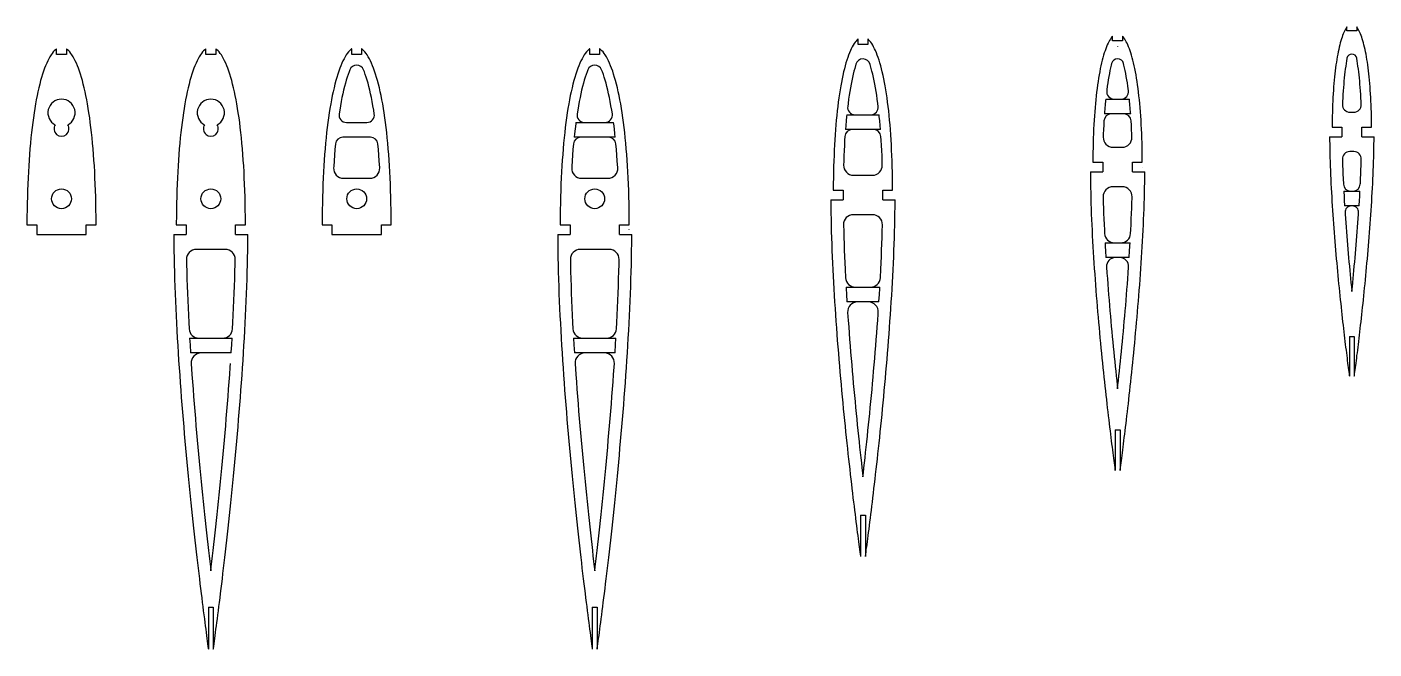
# Model space of a CAD drawing. Header units: millimetres. Extents: x 387 to 11444, y 601 to 6721.
# Drawn here: x 6892 to 7438, y 2522 to 2774 of the extents above; entities that cross this region are included whole.
import ezdxf

# ---------------------------------------------------------------- set-up
doc = ezdxf.new("R2010")
doc.units = ezdxf.units.MM
doc.layers.add('2mm轻木', color=150, linetype='Continuous')
doc.layers.add('2mm轻木层板', color=2, linetype='Continuous')

msp = doc.modelspace()

# ---------------------------------------------------------------- linework, layer by layer
at = {"layer": '2mm轻木'}
for p, q in [((7421.024, 2733.484), (7425.024, 2733.484)), ((7433.015, 2733.484), (7437.015, 2733.484)), ((7420.024, 2729.484), (7425.024, 2729.484)), ((7433.016, 2729.484), (7438.016, 2729.484)), ((7324.13, 2719.259), (7328.13, 2719.259)), ((7340.167, 2719.259), (7344.167, 2719.259)), ((7323.131, 2715.259), (7328.131, 2715.259)), ((7340.167, 2715.259), (7345.167, 2715.259)), ((7219.019, 2707.937), (7223.019, 2707.937)), ((7239.037, 2707.937), (7243.037, 2707.937)), ((7218.02, 2703.937), (7223.02, 2703.937)), ((7239.037, 2703.937), (7244.037, 2703.937)), ((6951.951, 2689.867), (6956.951, 2689.867)), ((6952.949, 2693.867), (6956.949, 2693.867)), ((6976.947, 2693.867), (6980.947, 2693.867)), ((6976.948, 2689.867), (6981.948, 2689.867)), ((7107.41, 2689.867), (7112.41, 2689.867)), ((7108.408, 2693.867), (7112.408, 2693.867)), ((7132.406, 2693.867), (7136.406, 2693.867)), ((7132.407, 2689.867), (7137.407, 2689.867)), ((7428.019, 2648.484), (7430.019, 2648.484)), ((7428.019, 2648.484), (7428.019, 2632.407)), ((7430.019, 2648.484), (7430.019, 2632.402)), ((7333.148, 2610.685), (7335.148, 2610.685)), ((7333.148, 2610.685), (7333.148, 2594.269)), ((7335.148, 2610.685), (7335.148, 2594.263)), ((7230.028, 2576.15), (7232.028, 2576.15)), ((7230.028, 2576.15), (7230.028, 2559.41)), ((7232.028, 2576.15), (7232.028, 2559.41)), ((6965.948, 2538.867), (6967.948, 2538.867)), ((6965.948, 2538.867), (6965.948, 2521.816)), ((6967.948, 2538.867), (6967.948, 2521.81)), ((7121.407, 2538.867), (7123.407, 2538.867)), ((7121.407, 2538.867), (7121.407, 2521.816)), ((7123.407, 2538.867), (7123.407, 2521.81))]:
    msp.add_line(p, q, dxfattribs=at)
at = {"layer": '2mm轻木', "linetype": 'Continuous'}
for points in [[(7427.019, 2774.064), (7426.806, 2773.756), (7426.541, 2773.328), (7426.292, 2772.883), (7426.029, 2772.362), (7425.782, 2771.829), (7425.524, 2771.219), (7425.284, 2770.599), (7425.034, 2769.9), (7424.8, 2769.197), (7424.562, 2768.416), (7424.338, 2767.63), (7424.111, 2766.768), (7423.898, 2765.901), (7423.684, 2764.963), (7423.484, 2764.02), (7423.283, 2763.004), (7423.097, 2761.987), (7422.913, 2760.9), (7422.74, 2759.81), (7422.571, 2758.652), (7422.413, 2757.494), (7422.26, 2756.27), (7422.12, 2755.045), (7421.985, 2753.758), (7421.86, 2752.469), (7421.742, 2751.122), (7421.634, 2749.772), (7421.533, 2748.367), (7421.443, 2746.961), (7421.36, 2745.503), (7421.288, 2744.043), (7421.222, 2742.534), (7421.167, 2741.024), (7421.121, 2739.469), (7421.084, 2737.912), (7421.054, 2736.312), (7421.033, 2734.714), (7421.024, 2733.484)], [(7437.015, 2733.484), (7437.006, 2734.715), (7436.986, 2736.313), (7436.956, 2737.912), (7436.919, 2739.469), (7436.871, 2741.024), (7436.816, 2742.534), (7436.752, 2744.043), (7436.679, 2745.503), (7436.597, 2746.961), (7436.506, 2748.367), (7436.406, 2749.772), (7436.298, 2751.121), (7436.179, 2752.469), (7436.055, 2753.758), (7435.92, 2755.045), (7435.778, 2756.27), (7435.625, 2757.495), (7435.469, 2758.653), (7435.3, 2759.81), (7435.127, 2760.899), (7434.942, 2761.987), (7434.755, 2763.005), (7434.555, 2764.02), (7434.356, 2764.962), (7434.141, 2765.901), (7433.929, 2766.768), (7433.701, 2767.63), (7433.478, 2768.416), (7433.238, 2769.197), (7433.006, 2769.901), (7432.756, 2770.599), (7432.516, 2771.219), (7432.258, 2771.829), (7432.012, 2772.361), (7431.747, 2772.883), (7431.499, 2773.328), (7431.233, 2773.755), (7431.019, 2774.064)], [(7229.028, 2769.138), (7228.972, 2769.094), (7228.586, 2768.728), (7228.22, 2768.324), (7227.825, 2767.822), (7227.456, 2767.29), (7227.06, 2766.652), (7226.691, 2765.992), (7226.303, 2765.223), (7225.94, 2764.439), (7225.562, 2763.545), (7225.21, 2762.636), (7224.845, 2761.616), (7224.504, 2760.589), (7224.157, 2759.452), (7223.83, 2758.306), (7223.501, 2757.053), (7223.19, 2755.792), (7222.88, 2754.429), (7222.59, 2753.059), (7222.298, 2751.585), (7222.027, 2750.109), (7221.76, 2748.532), (7221.51, 2746.952), (7221.265, 2745.273), (7221.036, 2743.594), (7220.814, 2741.82), (7220.612, 2740.045), (7220.415, 2738.18), (7220.234, 2736.313), (7220.063, 2734.362), (7219.908, 2732.407), (7219.761, 2730.372), (7219.631, 2728.337), (7219.51, 2726.226), (7219.406, 2724.112), (7219.311, 2721.928), (7219.231, 2719.743), (7219.164, 2717.492), (7219.11, 2715.238), (7219.067, 2712.923), (7219.037, 2710.611), (7219.019, 2708.24), (7219.019, 2707.937)], [(7243.037, 2707.937), (7243.036, 2708.239), (7243.018, 2710.611), (7242.99, 2712.924), (7242.947, 2715.238), (7242.893, 2717.491), (7242.824, 2719.742), (7242.744, 2721.929), (7242.651, 2724.112), (7242.545, 2726.226), (7242.426, 2728.337), (7242.294, 2730.372), (7242.15, 2732.408), (7241.994, 2734.361), (7241.821, 2736.313), (7241.642, 2738.181), (7241.446, 2740.045), (7241.241, 2741.82), (7241.019, 2743.595), (7240.793, 2745.274), (7240.547, 2746.952), (7240.297, 2748.531), (7240.028, 2750.109), (7239.757, 2751.586), (7239.467, 2753.06), (7239.178, 2754.428), (7238.865, 2755.792), (7238.556, 2757.053), (7238.225, 2758.307), (7237.901, 2759.452), (7237.551, 2760.589), (7237.212, 2761.617), (7236.847, 2762.636), (7236.495, 2763.545), (7236.117, 2764.439), (7235.755, 2765.222), (7235.364, 2765.992), (7234.997, 2766.652), (7234.6, 2767.289), (7234.23, 2767.822), (7233.834, 2768.325), (7233.471, 2768.728), (7233.083, 2769.094), (7233.028, 2769.138)], [(7332.148, 2770.295), (7331.887, 2770.007), (7331.558, 2769.59), (7331.251, 2769.145), (7330.92, 2768.611), (7330.61, 2768.058), (7330.284, 2767.412), (7329.979, 2766.753), (7329.66, 2766), (7329.364, 2765.234), (7329.056, 2764.374), (7328.768, 2763.507), (7328.475, 2762.547), (7328.199, 2761.579), (7327.921, 2760.521), (7327.658, 2759.455), (7327.396, 2758.303), (7327.151, 2757.145), (7326.904, 2755.898), (7326.675, 2754.65), (7326.449, 2753.316), (7326.238, 2751.978), (7326.03, 2750.558), (7325.837, 2749.138), (7325.649, 2747.637), (7325.477, 2746.135), (7325.311, 2744.556), (7325.157, 2742.976), (7325.013, 2741.324), (7324.881, 2739.67), (7324.757, 2737.947), (7324.647, 2736.224), (7324.545, 2734.437), (7324.457, 2732.648), (7324.377, 2730.799), (7324.309, 2728.949), (7324.252, 2727.043), (7324.206, 2725.134), (7324.17, 2723.174), (7324.144, 2721.217), (7324.129, 2719.209)], [(7334.148, 2766.19), (7334.148, 2766.19)], [(7334.148, 2766.19), (7334.148, 2766.189)], [(7344.167, 2719.209), (7344.152, 2721.217), (7344.129, 2723.175), (7344.092, 2725.134), (7344.046, 2727.042), (7343.988, 2728.948), (7343.92, 2730.799), (7343.841, 2732.648), (7343.752, 2734.437), (7343.651, 2736.224), (7343.539, 2737.947), (7343.417, 2739.67), (7343.285, 2741.324), (7343.139, 2742.976), (7342.987, 2744.557), (7342.821, 2746.134), (7342.648, 2747.636), (7342.46, 2749.138), (7342.268, 2750.559), (7342.061, 2751.978), (7341.849, 2753.315), (7341.622, 2754.649), (7341.393, 2755.899), (7341.147, 2757.145), (7340.903, 2758.302), (7340.638, 2759.455), (7340.377, 2760.521), (7340.097, 2761.58), (7339.824, 2762.547), (7339.529, 2763.507), (7339.242, 2764.374), (7338.934, 2765.234), (7338.638, 2766), (7338.32, 2766.753), (7338.015, 2767.411), (7337.686, 2768.058), (7337.379, 2768.611), (7337.047, 2769.145), (7336.738, 2769.59), (7336.408, 2770.008), (7336.148, 2770.297)], [(6964.948, 2765.163), (6964.899, 2765.131), (6964.478, 2764.798), (6964.023, 2764.368), (6963.595, 2763.894), (6963.132, 2763.308), (6962.702, 2762.686), (6962.242, 2761.945), (6961.814, 2761.178), (6961.363, 2760.287), (6960.943, 2759.378), (6960.505, 2758.342), (6960.098, 2757.291), (6959.676, 2756.111), (6959.281, 2754.924), (6958.88, 2753.609), (6958.503, 2752.286), (6958.122, 2750.838), (6957.764, 2749.382), (6957.405, 2747.808), (6957.07, 2746.227), (6956.733, 2744.525), (6956.42, 2742.821), (6956.112, 2741.001), (6955.824, 2739.177), (6955.541, 2737.24), (6955.277, 2735.303), (6955.021, 2733.256), (6954.787, 2731.208), (6954.56, 2729.057), (6954.351, 2726.903), (6954.155, 2724.652), (6953.975, 2722.397), (6953.806, 2720.05), (6953.656, 2717.702), (6953.517, 2715.267), (6953.397, 2712.829), (6953.287, 2710.31), (6953.195, 2707.789), (6953.118, 2705.193), (6953.055, 2702.594), (6953.005, 2699.924), (6952.97, 2697.257), (6952.951, 2694.523), (6952.949, 2693.867)], [(6980.947, 2693.867), (6980.946, 2694.522), (6980.926, 2697.258), (6980.893, 2699.924), (6980.843, 2702.594), (6980.781, 2705.193), (6980.701, 2707.789), (6980.609, 2710.31), (6980.502, 2712.829), (6980.379, 2715.267), (6980.242, 2717.702), (6980.09, 2720.05), (6979.923, 2722.397), (6979.744, 2724.651), (6979.545, 2726.903), (6979.338, 2729.057), (6979.112, 2731.208), (6978.875, 2733.255), (6978.619, 2735.304), (6978.358, 2737.241), (6978.074, 2739.177), (6977.786, 2741), (6977.476, 2742.821), (6977.163, 2744.526), (6976.828, 2746.227), (6976.494, 2747.807), (6976.132, 2749.382), (6975.776, 2750.838), (6975.393, 2752.286), (6975.019, 2753.609), (6974.615, 2754.924), (6974.222, 2756.112), (6973.801, 2757.291), (6973.394, 2758.342), (6972.956, 2759.378), (6972.536, 2760.286), (6972.082, 2761.178), (6971.656, 2761.945), (6971.195, 2762.685), (6970.764, 2763.308), (6970.3, 2763.895), (6969.875, 2764.368), (6969.418, 2764.798), (6968.999, 2765.131), (6968.948, 2765.164)], [(7120.407, 2765.163), (7120.358, 2765.131), (7119.937, 2764.798), (7119.483, 2764.368), (7119.054, 2763.894), (7118.592, 2763.308), (7118.161, 2762.686), (7117.701, 2761.945), (7117.273, 2761.178), (7116.822, 2760.287), (7116.402, 2759.378), (7115.964, 2758.342), (7115.557, 2757.291), (7115.135, 2756.111), (7114.74, 2754.924), (7114.339, 2753.609), (7113.962, 2752.286), (7113.581, 2750.838), (7113.223, 2749.382), (7112.864, 2747.808), (7112.529, 2746.227), (7112.192, 2744.525), (7111.879, 2742.821), (7111.571, 2741.001), (7111.283, 2739.177), (7111, 2737.24), (7110.736, 2735.303), (7110.48, 2733.256), (7110.246, 2731.208), (7110.02, 2729.057), (7109.81, 2726.903), (7109.614, 2724.652), (7109.434, 2722.397), (7109.265, 2720.05), (7109.115, 2717.702), (7108.976, 2715.267), (7108.856, 2712.829), (7108.746, 2710.31), (7108.654, 2707.789), (7108.577, 2705.193), (7108.514, 2702.594), (7108.464, 2699.924), (7108.43, 2697.257), (7108.41, 2694.523), (7108.408, 2693.867)], [(7136.406, 2693.867), (7136.405, 2694.522), (7136.385, 2697.258), (7136.352, 2699.924), (7136.302, 2702.594), (7136.24, 2705.193), (7136.16, 2707.789), (7136.068, 2710.31), (7135.961, 2712.829), (7135.838, 2715.267), (7135.701, 2717.702), (7135.549, 2720.05), (7135.382, 2722.397), (7135.203, 2724.651), (7135.004, 2726.903), (7134.797, 2729.057), (7134.571, 2731.208), (7134.334, 2733.255), (7134.078, 2735.304), (7133.817, 2737.241), (7133.533, 2739.177), (7133.245, 2741), (7132.935, 2742.821), (7132.622, 2744.526), (7132.287, 2746.227), (7131.953, 2747.807), (7131.592, 2749.382), (7131.235, 2750.838), (7130.853, 2752.286), (7130.478, 2753.609), (7130.074, 2754.924), (7129.681, 2756.112), (7129.26, 2757.291), (7128.853, 2758.342), (7128.415, 2759.378), (7127.995, 2760.286), (7127.542, 2761.178), (7127.115, 2761.945), (7126.654, 2762.685), (7126.223, 2763.308), (7125.76, 2763.895), (7125.334, 2764.368), (7124.877, 2764.798), (7124.458, 2765.131), (7124.407, 2765.164)], [(7329.36, 2744.811), (7329.291, 2744.153), (7329.141, 2742.609), (7328.999, 2740.992), (7328.87, 2739.367), (7328.83, 2738.811)], [(7329.36, 2744.811), (7338.938, 2744.811)], [(7339.468, 2738.811), (7339.428, 2739.37), (7339.299, 2740.989), (7339.156, 2742.609), (7339.007, 2744.156), (7338.938, 2744.811)], [(7339.468, 2738.811), (7328.83, 2738.811)], [(7114.782, 2735.367), (7114.703, 2734.785), (7114.452, 2732.781), (7114.222, 2730.772), (7114.074, 2729.367)], [(7114.782, 2735.367), (7130.033, 2735.367)], [(7130.742, 2729.367), (7130.595, 2730.769), (7130.363, 2732.778), (7130.111, 2734.788), (7130.033, 2735.367)], [(7224.467, 2738.463), (7224.395, 2737.777), (7224.217, 2735.946), (7224.049, 2734.029), (7223.925, 2732.463)], [(7224.467, 2738.463), (7237.59, 2738.463)], [(7238.132, 2732.463), (7238.008, 2734.026), (7237.838, 2735.946), (7237.662, 2737.78), (7237.59, 2738.463)], [(7425.024, 2733.484), (7425.021, 2733.058), (7425.018, 2731.439), (7425.022, 2729.783), (7425.024, 2729.484)], [(7433.016, 2729.484), (7433.018, 2729.783), (7433.022, 2731.436), (7433.018, 2733.055), (7433.015, 2733.484)], [(7130.742, 2729.367), (7114.074, 2729.367)], [(7238.132, 2732.463), (7223.925, 2732.463)], [(7420.024, 2729.484), (7420.034, 2728.079), (7420.055, 2726.371), (7420.084, 2724.661), (7420.12, 2722.924), (7420.163, 2721.187), (7420.214, 2719.427), (7420.273, 2717.668), (7420.337, 2715.889), (7420.409, 2714.111), (7420.487, 2712.317), (7420.571, 2710.525), (7420.663, 2708.72), (7420.759, 2706.917), (7420.859, 2705.107), (7420.967, 2703.296), (7421.078, 2701.484), (7421.195, 2699.672), (7421.317, 2697.862), (7421.443, 2696.051), (7421.572, 2694.248), (7421.705, 2692.444), (7421.842, 2690.651), (7421.983, 2688.857), (7422.125, 2687.078), (7422.272, 2685.301), (7422.421, 2683.541), (7422.572, 2681.782), (7422.727, 2680.045), (7422.883, 2678.308), (7423.039, 2676.598), (7423.198, 2674.889), (7423.357, 2673.211), (7423.519, 2671.532), (7423.681, 2669.888), (7423.844, 2668.244), (7424.006, 2666.641), (7424.17, 2665.036), (7424.333, 2663.473), (7424.497, 2661.911), (7424.659, 2660.395), (7424.822, 2658.88), (7424.983, 2657.413), (7425.145, 2655.947), (7425.302, 2654.534), (7425.463, 2653.121), (7425.617, 2651.764), (7425.775, 2650.408), (7425.926, 2649.112), (7426.079, 2647.814), (7426.226, 2646.58), (7426.375, 2645.345), (7426.516, 2644.177), (7426.66, 2643.008), (7426.795, 2641.909), (7426.933, 2640.808), (7427.062, 2639.779), (7427.192, 2638.748), (7427.314, 2637.793), (7427.437, 2636.837), (7427.552, 2635.955), (7427.666, 2635.075), (7427.771, 2634.272), (7427.878, 2633.468), (7427.974, 2632.745), (7428.019, 2632.407)], [(7430.019, 2632.402), (7430.065, 2632.745), (7430.161, 2633.468), (7430.267, 2634.272), (7430.372, 2635.075), (7430.488, 2635.955), (7430.602, 2636.837), (7430.725, 2637.793), (7430.848, 2638.748), (7430.977, 2639.779), (7431.107, 2640.808), (7431.244, 2641.909), (7431.38, 2643.008), (7431.523, 2644.177), (7431.665, 2645.345), (7431.814, 2646.58), (7431.961, 2647.814), (7432.114, 2649.112), (7432.265, 2650.408), (7432.421, 2651.764), (7432.577, 2653.121), (7432.736, 2654.534), (7432.895, 2655.947), (7433.057, 2657.413), (7433.218, 2658.88), (7433.381, 2660.395), (7433.542, 2661.911), (7433.707, 2663.473), (7433.869, 2665.036), (7434.034, 2666.641), (7434.196, 2668.244), (7434.359, 2669.888), (7434.52, 2671.532), (7434.682, 2673.211), (7434.841, 2674.889), (7435.001, 2676.598), (7435.157, 2678.308), (7435.313, 2680.045), (7435.466, 2681.782), (7435.618, 2683.541), (7435.766, 2685.301), (7435.913, 2687.078), (7436.057, 2688.857), (7436.197, 2690.651), (7436.333, 2692.444), (7436.468, 2694.248), (7436.597, 2696.051), (7436.723, 2697.862), (7436.843, 2699.672), (7436.96, 2701.484), (7437.073, 2703.296), (7437.179, 2705.107), (7437.281, 2706.917), (7437.377, 2708.72), (7437.467, 2710.525), (7437.551, 2712.317), (7437.631, 2714.111), (7437.701, 2715.889), (7437.767, 2717.668), (7437.824, 2719.427), (7437.875, 2721.187), (7437.92, 2722.924), (7437.956, 2724.661), (7437.985, 2726.371), (7438.006, 2728.079), (7438.016, 2729.484)], [(7328.13, 2719.259), (7328.129, 2719.191), (7328.126, 2717.203), (7328.131, 2715.259)], [(7340.167, 2715.259), (7340.173, 2717.2), (7340.167, 2719.189), (7340.167, 2719.259)], [(7344.173, 2717.201), (7344.172, 2717.259)], [(7323.131, 2715.259), (7323.131, 2715.145), (7323.146, 2713.09), (7323.172, 2710.998), (7323.207, 2708.904), (7323.251, 2706.777), (7323.304, 2704.65), (7323.366, 2702.495), (7323.438, 2700.341), (7323.517, 2698.162), (7323.605, 2695.986), (7323.701, 2693.789), (7323.803, 2691.594), (7323.916, 2689.384), (7324.033, 2687.177), (7324.156, 2684.96), (7324.288, 2682.743), (7324.424, 2680.524), (7324.568, 2678.305), (7324.716, 2676.088), (7324.871, 2673.871), (7325.029, 2671.663), (7325.192, 2669.453), (7325.359, 2667.259), (7325.532, 2665.062), (7325.706, 2662.883), (7325.886, 2660.707), (7326.068, 2658.552), (7326.254, 2656.398), (7326.443, 2654.271), (7326.634, 2652.144), (7326.825, 2650.05), (7327.02, 2647.958), (7327.214, 2645.902), (7327.413, 2643.847), (7327.611, 2641.834), (7327.811, 2639.821), (7328.01, 2637.857), (7328.21, 2635.892), (7328.41, 2633.978), (7328.61, 2632.066), (7328.809, 2630.209), (7329.009, 2628.354), (7329.205, 2626.557), (7329.404, 2624.763), (7329.597, 2623.032), (7329.793, 2621.302), (7329.982, 2619.64), (7330.175, 2617.98), (7330.361, 2616.393), (7330.548, 2614.804), (7330.728, 2613.292), (7330.91, 2611.78), (7331.083, 2610.35), (7331.259, 2608.919), (7331.424, 2607.572), (7331.593, 2606.224), (7331.751, 2604.964), (7331.911, 2603.702), (7332.06, 2602.532), (7332.21, 2601.362), (7332.352, 2600.282), (7332.491, 2599.204), (7332.62, 2598.221), (7332.75, 2597.237), (7332.868, 2596.351), (7332.987, 2595.464), (7333.094, 2594.678), (7333.148, 2594.269)], [(7335.148, 2594.263), (7335.204, 2594.678), (7335.311, 2595.464), (7335.428, 2596.351), (7335.546, 2597.237), (7335.676, 2598.221), (7335.805, 2599.204), (7335.946, 2600.282), (7336.086, 2601.362), (7336.237, 2602.532), (7336.387, 2603.702), (7336.545, 2604.964), (7336.705, 2606.224), (7336.872, 2607.572), (7337.039, 2608.919), (7337.214, 2610.35), (7337.388, 2611.78), (7337.57, 2613.292), (7337.75, 2614.804), (7337.938, 2616.393), (7338.123, 2617.98), (7338.314, 2619.64), (7338.505, 2621.302), (7338.7, 2623.032), (7338.894, 2624.763), (7339.093, 2626.557), (7339.289, 2628.354), (7339.49, 2630.209), (7339.686, 2632.066), (7339.888, 2633.978), (7340.087, 2635.892), (7340.289, 2637.857), (7340.487, 2639.821), (7340.687, 2641.834), (7340.884, 2643.847), (7341.082, 2645.902), (7341.277, 2647.958), (7341.473, 2650.05), (7341.664, 2652.144), (7341.855, 2654.271), (7342.043, 2656.398), (7342.228, 2658.552), (7342.41, 2660.707), (7342.59, 2662.883), (7342.766, 2665.062), (7342.937, 2667.259), (7343.104, 2669.453), (7343.27, 2671.663), (7343.428, 2673.871), (7343.582, 2676.088), (7343.729, 2678.305), (7343.872, 2680.524), (7344.01, 2682.743), (7344.14, 2684.96), (7344.265, 2687.177), (7344.383, 2689.384), (7344.493, 2691.594), (7344.596, 2693.789), (7344.693, 2695.986), (7344.78, 2698.162), (7344.86, 2700.341), (7344.93, 2702.495), (7344.993, 2704.65), (7345.048, 2706.777), (7345.092, 2708.904), (7345.127, 2710.998), (7345.152, 2713.09), (7345.167, 2715.145), (7345.167, 2715.259)], [(7223.019, 2707.937), (7223.015, 2705.87), (7223.02, 2703.937)], [(7239.037, 2703.937), (7239.042, 2705.868), (7239.037, 2707.937)], [(7425.736, 2707.484), (7432.304, 2707.484)], [(7425.736, 2707.484), (7425.751, 2707.189), (7425.851, 2705.394), (7425.958, 2703.598), (7426.068, 2701.798), (7426.089, 2701.484)], [(7431.949, 2701.484), (7431.97, 2701.8), (7432.082, 2703.598), (7432.188, 2705.394), (7432.289, 2707.191), (7432.304, 2707.484)], [(7218.02, 2703.937), (7218.022, 2703.441), (7218.039, 2701.015), (7218.069, 2698.545), (7218.11, 2696.073), (7218.162, 2693.562), (7218.225, 2691.051), (7218.299, 2688.508), (7218.384, 2685.964), (7218.477, 2683.392), (7218.581, 2680.823), (7218.694, 2678.23), (7218.815, 2675.638), (7218.947, 2673.03), (7219.086, 2670.423), (7219.232, 2667.806), (7219.388, 2665.189), (7219.548, 2662.569), (7219.717, 2659.95), (7219.893, 2657.333), (7220.075, 2654.716), (7220.262, 2652.109), (7220.454, 2649.501), (7220.652, 2646.909), (7220.856, 2644.316), (7221.062, 2641.744), (7221.274, 2639.175), (7221.489, 2636.631), (7221.708, 2634.088), (7221.931, 2631.577), (7222.157, 2629.066), (7222.382, 2626.594), (7222.612, 2624.124), (7222.842, 2621.697), (7223.076, 2619.271), (7223.31, 2616.894), (7223.547, 2614.518), (7223.781, 2612.2), (7224.017, 2609.88), (7224.254, 2607.62), (7224.49, 2605.363), (7224.724, 2603.171), (7224.96, 2600.981), (7225.192, 2598.86), (7225.427, 2596.741), (7225.654, 2594.699), (7225.886, 2592.656), (7226.11, 2590.694), (7226.337, 2588.734), (7226.556, 2586.86), (7226.778, 2584.984), (7226.99, 2583.2), (7227.205, 2581.415), (7227.409, 2579.726), (7227.617, 2578.037), (7227.812, 2576.447), (7228.011, 2574.856), (7228.198, 2573.368), (7228.386, 2571.879), (7228.562, 2570.497), (7228.74, 2569.116), (7228.907, 2567.841), (7229.072, 2566.568), (7229.223, 2565.408), (7229.377, 2564.246), (7229.516, 2563.201), (7229.657, 2562.153), (7229.783, 2561.225), (7229.907, 2560.295), (7230.017, 2559.486), (7230.028, 2559.41)], [(7232.028, 2559.41), (7232.038, 2559.486), (7232.149, 2560.295), (7232.274, 2561.225), (7232.4, 2562.153), (7232.539, 2563.201), (7232.678, 2564.246), (7232.832, 2565.408), (7232.983, 2566.568), (7233.15, 2567.841), (7233.315, 2569.116), (7233.493, 2570.497), (7233.671, 2571.879), (7233.857, 2573.368), (7234.046, 2574.856), (7234.243, 2576.447), (7234.441, 2578.037), (7234.647, 2579.726), (7234.853, 2581.415), (7235.067, 2583.2), (7235.28, 2584.984), (7235.501, 2586.86), (7235.72, 2588.734), (7235.945, 2590.694), (7236.171, 2592.656), (7236.401, 2594.699), (7236.631, 2596.741), (7236.865, 2598.86), (7237.097, 2600.981), (7237.333, 2603.171), (7237.565, 2605.363), (7237.804, 2607.62), (7238.038, 2609.88), (7238.276, 2612.2), (7238.511, 2614.518), (7238.747, 2616.894), (7238.979, 2619.271), (7239.213, 2621.697), (7239.443, 2624.124), (7239.675, 2626.594), (7239.901, 2629.066), (7240.126, 2631.577), (7240.347, 2634.088), (7240.566, 2636.631), (7240.781, 2639.175), (7240.993, 2641.744), (7241.202, 2644.316), (7241.403, 2646.909), (7241.601, 2649.501), (7241.796, 2652.109), (7241.982, 2654.716), (7242.164, 2657.333), (7242.338, 2659.95), (7242.507, 2662.569), (7242.67, 2665.189), (7242.824, 2667.806), (7242.971, 2670.423), (7243.11, 2673.03), (7243.24, 2675.638), (7243.361, 2678.23), (7243.476, 2680.823), (7243.578, 2683.392), (7243.674, 2685.964), (7243.756, 2688.508), (7243.83, 2691.051), (7243.895, 2693.562), (7243.947, 2696.073), (7243.988, 2698.545), (7244.018, 2701.015), (7244.036, 2703.441), (7244.037, 2703.937)], [(7431.949, 2701.484), (7426.089, 2701.484)], [(6951.951, 2689.867), (6951.953, 2688.99), (6951.973, 2686.192), (6952.008, 2683.345), (6952.056, 2680.495), (6952.116, 2677.6), (6952.188, 2674.705), (6952.273, 2671.772), (6952.371, 2668.84), (6952.478, 2665.875), (6952.598, 2662.912), (6952.728, 2659.922), (6952.868, 2656.935), (6953.021, 2653.927), (6953.181, 2650.922), (6953.348, 2647.905), (6953.528, 2644.887), (6953.713, 2641.867), (6953.908, 2638.847), (6954.111, 2635.83), (6954.321, 2632.812), (6954.536, 2629.807), (6954.758, 2626.8), (6954.986, 2623.812), (6955.221, 2620.822), (6955.458, 2617.857), (6955.703, 2614.895), (6955.951, 2611.962), (6956.203, 2609.03), (6956.461, 2606.135), (6956.721, 2603.24), (6956.981, 2600.39), (6957.246, 2597.542), (6957.511, 2594.745), (6957.781, 2591.947), (6958.051, 2589.207), (6958.323, 2586.467), (6958.593, 2583.795), (6958.866, 2581.12), (6959.138, 2578.515), (6959.411, 2575.912), (6959.681, 2573.385), (6959.953, 2570.86), (6960.221, 2568.415), (6960.491, 2565.972), (6960.753, 2563.617), (6961.021, 2561.262), (6961.278, 2559), (6961.541, 2556.74), (6961.793, 2554.58), (6962.048, 2552.417), (6962.293, 2550.36), (6962.541, 2548.302), (6962.776, 2546.355), (6963.016, 2544.407), (6963.241, 2542.575), (6963.471, 2540.74), (6963.686, 2539.025), (6963.903, 2537.307), (6964.106, 2535.715), (6964.311, 2534.122), (6964.503, 2532.652), (6964.693, 2531.185), (6964.868, 2529.847), (6965.046, 2528.507), (6965.206, 2527.302), (6965.368, 2526.095), (6965.513, 2525.025), (6965.656, 2523.952), (6965.783, 2523.02), (6965.911, 2522.087), (6965.948, 2521.816)], [(6956.949, 2693.867), (6956.946, 2691.79), (6956.951, 2689.867)], [(6967.948, 2521.81), (6967.986, 2522.087), (6968.113, 2523.02), (6968.241, 2523.952), (6968.386, 2525.025), (6968.531, 2526.095), (6968.691, 2527.302), (6968.851, 2528.507), (6969.028, 2529.847), (6969.203, 2531.185), (6969.396, 2532.652), (6969.586, 2534.122), (6969.791, 2535.715), (6969.996, 2537.307), (6970.211, 2539.025), (6970.428, 2540.74), (6970.656, 2542.575), (6970.883, 2544.407), (6971.121, 2546.355), (6971.358, 2548.302), (6971.606, 2550.36), (6971.851, 2552.417), (6972.106, 2554.58), (6972.358, 2556.74), (6972.618, 2559), (6972.878, 2561.262), (6973.143, 2563.617), (6973.408, 2565.972), (6973.678, 2568.415), (6973.946, 2570.86), (6974.218, 2573.385), (6974.486, 2575.912), (6974.761, 2578.515), (6975.031, 2581.12), (6975.306, 2583.795), (6975.576, 2586.467), (6975.848, 2589.207), (6976.116, 2591.947), (6976.386, 2594.745), (6976.651, 2597.542), (6976.918, 2600.39), (6977.178, 2603.24), (6977.438, 2606.135), (6977.693, 2609.03), (6977.946, 2611.962), (6978.193, 2614.895), (6978.438, 2617.857), (6978.678, 2620.822), (6978.911, 2623.812), (6979.138, 2626.8), (6979.363, 2629.807), (6979.578, 2632.812), (6979.788, 2635.83), (6979.988, 2638.847), (6980.183, 2641.867), (6980.371, 2644.887), (6980.548, 2647.905), (6980.718, 2650.922), (6980.878, 2653.927), (6981.028, 2656.935), (6981.168, 2659.922), (6981.301, 2662.912), (6981.418, 2665.875), (6981.528, 2668.84), (6981.623, 2671.772), (6981.708, 2674.705), (6981.783, 2677.6), (6981.843, 2680.495), (6981.891, 2683.345), (6981.926, 2686.192), (6981.946, 2688.99), (6981.948, 2689.867)], [(6976.948, 2689.867), (6976.953, 2691.787), (6976.947, 2693.867)], [(7107.41, 2689.867), (7107.412, 2688.99), (7107.432, 2686.192), (7107.467, 2683.345), (7107.515, 2680.495), (7107.575, 2677.6), (7107.647, 2674.705), (7107.732, 2671.772), (7107.83, 2668.84), (7107.937, 2665.875), (7108.057, 2662.912), (7108.187, 2659.922), (7108.327, 2656.935), (7108.48, 2653.927), (7108.64, 2650.922), (7108.807, 2647.905), (7108.987, 2644.887), (7109.172, 2641.867), (7109.367, 2638.847), (7109.57, 2635.83), (7109.78, 2632.812), (7109.995, 2629.807), (7110.217, 2626.8), (7110.445, 2623.812), (7110.68, 2620.822), (7110.917, 2617.857), (7111.162, 2614.895), (7111.41, 2611.962), (7111.662, 2609.03), (7111.92, 2606.135), (7112.18, 2603.24), (7112.44, 2600.39), (7112.705, 2597.542), (7112.97, 2594.745), (7113.24, 2591.947), (7113.51, 2589.207), (7113.782, 2586.467), (7114.052, 2583.795), (7114.325, 2581.12), (7114.597, 2578.515), (7114.87, 2575.912), (7115.14, 2573.385), (7115.412, 2570.86), (7115.68, 2568.415), (7115.95, 2565.972), (7116.212, 2563.617), (7116.48, 2561.262), (7116.737, 2559), (7117, 2556.74), (7117.252, 2554.58), (7117.507, 2552.417), (7117.752, 2550.36), (7118, 2548.302), (7118.235, 2546.355), (7118.475, 2544.407), (7118.7, 2542.575), (7118.93, 2540.74), (7119.145, 2539.025), (7119.362, 2537.307), (7119.565, 2535.715), (7119.77, 2534.122), (7119.962, 2532.652), (7120.152, 2531.185), (7120.327, 2529.847), (7120.505, 2528.507), (7120.665, 2527.302), (7120.827, 2526.095), (7120.972, 2525.025), (7121.115, 2523.952), (7121.242, 2523.02), (7121.37, 2522.087), (7121.407, 2521.816)], [(7112.408, 2693.867), (7112.405, 2691.79), (7112.41, 2689.867)], [(7123.407, 2521.81), (7123.445, 2522.087), (7123.572, 2523.02), (7123.7, 2523.952), (7123.845, 2525.025), (7123.99, 2526.095), (7124.15, 2527.302), (7124.31, 2528.507), (7124.487, 2529.847), (7124.662, 2531.185), (7124.855, 2532.652), (7125.045, 2534.122), (7125.25, 2535.715), (7125.455, 2537.307), (7125.67, 2539.025), (7125.887, 2540.74), (7126.115, 2542.575), (7126.342, 2544.407), (7126.58, 2546.355), (7126.817, 2548.302), (7127.065, 2550.36), (7127.31, 2552.417), (7127.565, 2554.58), (7127.817, 2556.74), (7128.077, 2559), (7128.337, 2561.262), (7128.602, 2563.617), (7128.867, 2565.972), (7129.137, 2568.415), (7129.405, 2570.86), (7129.677, 2573.385), (7129.945, 2575.912), (7130.22, 2578.515), (7130.49, 2581.12), (7130.765, 2583.795), (7131.035, 2586.467), (7131.307, 2589.207), (7131.575, 2591.947), (7131.845, 2594.745), (7132.11, 2597.542), (7132.377, 2600.39), (7132.637, 2603.24), (7132.897, 2606.135), (7133.152, 2609.03), (7133.405, 2611.962), (7133.652, 2614.895), (7133.897, 2617.857), (7134.137, 2620.822), (7134.37, 2623.812), (7134.597, 2626.8), (7134.822, 2629.807), (7135.037, 2632.812), (7135.247, 2635.83), (7135.447, 2638.847), (7135.642, 2641.867), (7135.83, 2644.887), (7136.007, 2647.905), (7136.177, 2650.922), (7136.337, 2653.927), (7136.487, 2656.935), (7136.627, 2659.922), (7136.76, 2662.912), (7136.877, 2665.875), (7136.987, 2668.84), (7137.082, 2671.772), (7137.167, 2674.705), (7137.242, 2677.6), (7137.302, 2680.495), (7137.35, 2683.345), (7137.385, 2686.192), (7137.405, 2688.99), (7137.407, 2689.867)], [(7132.407, 2689.867), (7132.412, 2691.787), (7132.406, 2693.867)], [(7136.412, 2691.787), (7136.412, 2691.867)], [(7329.077, 2686.524), (7339.221, 2686.524)], [(7329.077, 2686.524), (7329.148, 2685.247), (7329.279, 2683.044), (7329.414, 2680.838), (7329.435, 2680.524)], [(7338.862, 2680.524), (7338.882, 2680.84), (7339.019, 2683.044), (7339.149, 2685.247), (7339.221, 2686.524)], [(7338.862, 2680.524), (7329.435, 2680.524)], [(7224.197, 2668.569), (7237.859, 2668.569)], [(7224.197, 2668.569), (7224.223, 2668.094), (7224.379, 2665.491), (7224.538, 2662.883), (7224.559, 2662.569)], [(7237.497, 2662.569), (7237.517, 2662.885), (7237.679, 2665.491), (7237.832, 2668.094), (7237.859, 2668.569)], [(7237.497, 2662.569), (7224.559, 2662.569)], [(6958.359, 2647.867), (6975.537, 2647.867)], [(6958.359, 2647.867), (6958.519, 2645.189), (6958.731, 2641.867)], [(6975.173, 2641.867), (6975.193, 2642.183), (6975.38, 2645.189), (6975.537, 2647.867)], [(7113.818, 2647.867), (7130.996, 2647.867)], [(7113.818, 2647.867), (7113.978, 2645.189), (7114.19, 2641.867)], [(7130.632, 2641.867), (7130.652, 2642.183), (7130.839, 2645.189), (7130.996, 2647.867)], [(6975.173, 2641.867), (6958.731, 2641.867)], [(7130.632, 2641.867), (7114.19, 2641.867)]]:
    msp.add_lwpolyline(points, dxfattribs=at)
at = {"layer": '2mm轻木'}
for points in [[(7431.019, 2774.064), (7431.019, 2772.484), (7427.019, 2772.484), (7427.019, 2774.064)], [(7233.028, 2769.138), (7233.028, 2766.989), (7229.028, 2766.989), (7229.028, 2769.138)], [(7336.148, 2770.297), (7336.148, 2768.363), (7332.148, 2768.363), (7332.148, 2770.295)], [(6968.948, 2765.164), (6968.948, 2762.867), (6964.948, 2762.867), (6964.948, 2765.163)], [(7124.407, 2765.164), (7124.407, 2762.867), (7120.407, 2762.867), (7120.407, 2765.163)]]:
    msp.add_lwpolyline(points, dxfattribs=at)
at = {"layer": '2mm轻木', "linetype": 'Continuous'}
for points in [[(7234.231, 2738.463, 0.4511685), (7237.208, 2741.836), (7237.052, 2743.079), (7236.831, 2744.717), (7236.592, 2746.35), (7236.35, 2747.883), (7236.089, 2749.412), (7235.828, 2750.839), (7235.548, 2752.26), (7235.271, 2753.567), (7234.972, 2754.87), (7234.68, 2756.067), (7233.944, 2758.847, 0.7623556), (7228.159, 2758.902), (7227.688, 2757.25), (7227.378, 2756.067), (7227.083, 2754.869), (7226.787, 2753.57), (7226.509, 2752.256), (7226.227, 2750.836), (7225.966, 2749.415), (7225.708, 2747.886), (7225.465, 2746.35), (7225.225, 2744.714), (7225.003, 2743.076), (7224.847, 2741.836, 0.4511685), (7227.824, 2738.463)], [(7336.577, 2759.221, 0.784323), (7331.721, 2759.225), (7331.551, 2758.532), (7331.303, 2757.444), (7331.069, 2756.342), (7330.833, 2755.148), (7330.614, 2753.955), (7330.397, 2752.67), (7330.192, 2751.377), (7329.991, 2749.999), (7329.803, 2748.62), (7329.748, 2748.184, 0.4511685), (7332.725, 2744.811)], [(7428.227, 2739.484), (7429.812, 2739.484, 0.4267314), (7432.809, 2742.612), (7432.756, 2743.858), (7432.684, 2745.29), (7432.604, 2746.719), (7432.515, 2748.096), (7432.417, 2749.472), (7432.312, 2750.786), (7432.196, 2752.102), (7432.075, 2753.358), (7431.944, 2754.606), (7431.807, 2755.792), (7431.658, 2756.979), (7431.508, 2758.096), (7431.345, 2759.208), (7431.18, 2760.251), (7431.003, 2761.29), (7430.986, 2761.381, 0.8332737), (7427.052, 2761.381), (7427.036, 2761.293), (7426.86, 2760.254), (7426.695, 2759.208), (7426.532, 2758.093), (7426.38, 2756.976), (7426.232, 2755.795), (7426.096, 2754.609), (7425.964, 2753.355), (7425.843, 2752.102), (7425.728, 2750.789), (7425.623, 2749.469), (7425.524, 2748.096), (7425.436, 2746.719), (7425.354, 2745.29), (7425.284, 2743.858), (7425.23, 2742.615, 0.4270235), (7428.227, 2739.484)], [(7126.575, 2735.367, 0.4609039), (7129.538, 2738.836), (7129.298, 2740.352), (7128.996, 2742.124), (7128.692, 2743.779), (7128.368, 2745.427), (7128.047, 2746.945), (7127.699, 2748.459), (7127.359, 2749.852), (7126.994, 2751.23), (7126.641, 2752.477), (7126.263, 2753.709), (7125.899, 2754.811), (7125.511, 2755.895), (7125.206, 2756.683, 0.6849719), (7119.611, 2756.683), (7119.306, 2755.895), (7118.916, 2754.806), (7118.551, 2753.708), (7118.175, 2752.477), (7117.82, 2751.229), (7117.458, 2749.852), (7117.115, 2748.459), (7116.771, 2746.949), (7116.448, 2745.424), (7116.121, 2743.775), (7115.819, 2742.127), (7115.519, 2740.355), (7115.279, 2738.836, 0.4609039), (7118.242, 2735.367)], [(7335.575, 2744.811, 0.4540228), (7338.549, 2748.212), (7338.307, 2750.002), (7338.106, 2751.377), (7337.902, 2752.667), (7337.683, 2753.952), (7337.463, 2755.152), (7337.228, 2756.345), (7336.996, 2757.44), (7336.746, 2758.532), (7336.577, 2759.221)], [(7331.635, 2738.811, 0.3957035), (7328.641, 2736.002), (7328.64, 2735.983), (7328.539, 2734.225), (7328.453, 2732.463), (7328.373, 2730.638), (7328.328, 2729.406, 0.424969), (7332.326, 2725.259), (7335.971, 2725.259, 0.424969), (7339.968, 2729.406), (7339.923, 2730.641), (7339.845, 2732.462), (7339.757, 2734.225), (7339.658, 2735.98)], [(7339.658, 2735.98, 0.3978369), (7336.663, 2738.811)], [(7116.79, 2729.367, 0.3889071), (7113.802, 2726.629), (7113.6, 2724.319), (7113.423, 2722.094), (7113.256, 2719.778), (7113.108, 2717.46), (7113.078, 2716.941, 0.4310845), (7117.072, 2712.712), (7127.749, 2712.712, 0.433283), (7131.74, 2716.971), (7131.559, 2719.778), (7131.394, 2722.097), (7131.217, 2724.316), (7131.012, 2726.632)], [(7131.012, 2726.632, 0.3885912), (7128.024, 2729.367)], [(7226.717, 2732.463, 0.3957035), (7223.723, 2729.654), (7223.624, 2728.095), (7223.505, 2726.013), (7223.402, 2723.927), (7223.308, 2721.768), (7223.229, 2719.61), (7223.183, 2718.056, 0.4229602), (7227.181, 2713.937), (7234.876, 2713.937, 0.4232431), (7238.874, 2718.06), (7238.826, 2719.608), (7238.747, 2721.77), (7238.655, 2723.927), (7238.551, 2726.013), (7238.433, 2728.095), (7238.332, 2729.657)], [(7238.332, 2729.657, 0.3953978), (7235.338, 2732.463)], [(7432.85, 2720.398, 0.4227265), (7429.852, 2723.484), (7428.187, 2723.484, 0.4227265), (7425.188, 2720.398), (7425.212, 2719.583), (7425.27, 2717.842), (7425.334, 2716.081), (7425.405, 2714.321), (7425.482, 2712.543), (7425.585, 2710.344, 0.4005636), (7428.582, 2707.484)], [(7429.455, 2707.484, 0.3996917), (7432.452, 2710.335), (7432.473, 2710.767), (7432.556, 2712.545), (7432.635, 2714.321), (7432.705, 2716.081), (7432.77, 2717.842), (7432.827, 2719.581), (7432.85, 2720.398)], [(7340.004, 2705.156, 0.4218203), (7336.005, 2709.259), (7332.29, 2709.259, 0.4227265), (7328.292, 2705.144), (7328.364, 2702.651), (7328.435, 2700.514), (7328.513, 2698.354), (7328.601, 2696.196), (7328.696, 2694.015), (7328.798, 2691.838), (7328.874, 2690.321, 0.3994513), (7332.869, 2686.524)], [(7335.428, 2686.524, 0.3996917), (7339.423, 2690.325), (7339.499, 2691.836), (7339.601, 2694.017), (7339.698, 2696.196), (7339.783, 2698.354), (7339.863, 2700.514), (7339.932, 2702.649), (7339.994, 2704.787), (7340.004, 2705.156)], [(7428.758, 2701.484, 0.4339788), (7426.264, 2698.817), (7426.305, 2698.203), (7426.43, 2696.403), (7426.559, 2694.611), (7426.691, 2692.818), (7426.827, 2691.037), (7426.967, 2689.253), (7427.109, 2687.484), (7427.255, 2685.717), (7427.403, 2683.966), (7427.553, 2682.218), (7427.707, 2680.488), (7427.862, 2678.759), (7428.018, 2677.057), (7428.176, 2675.357), (7428.334, 2673.687), (7428.495, 2672.018), (7428.657, 2670.379), (7428.819, 2668.743), (7428.981, 2667.144), (7429.02, 2666.762), (7429.06, 2667.148), (7429.221, 2668.743), (7429.383, 2670.379), (7429.543, 2672.016), (7429.704, 2673.687), (7429.863, 2675.361), (7430.023, 2677.059), (7430.178, 2678.759), (7430.333, 2680.488), (7430.485, 2682.216), (7430.636, 2683.966), (7430.784, 2685.717), (7430.93, 2687.486), (7431.073, 2689.253), (7431.211, 2691.035), (7431.347, 2692.82), (7431.482, 2694.613), (7431.61, 2696.403), (7431.735, 2698.201), (7431.776, 2698.819)], [(7431.776, 2698.819, 0.4337337), (7429.281, 2701.484)], [(7238.9, 2693.854, 0.4202961), (7234.901, 2697.937), (7227.157, 2697.937, 0.4202961), (7223.158, 2693.854), (7223.161, 2693.677), (7223.224, 2691.186), (7223.297, 2688.663), (7223.381, 2686.138), (7223.473, 2683.584), (7223.577, 2681.033), (7223.689, 2678.455), (7223.809, 2675.882), (7223.987, 2672.367, 0.3994513), (7227.982, 2668.569)], [(7234.076, 2668.569, 0.3996917), (7238.071, 2672.37), (7238.246, 2675.88), (7238.367, 2678.457), (7238.481, 2681.033), (7238.582, 2683.584), (7238.677, 2686.138), (7238.758, 2688.661), (7238.832, 2691.188), (7238.896, 2693.679), (7238.9, 2693.854)], [(6976.827, 2679.785, 0.4202961), (6972.828, 2683.867), (6961.07, 2683.867, 0.4202961), (6957.071, 2679.785), (6957.114, 2677.714), (6957.186, 2674.84), (6957.271, 2671.928), (6957.367, 2669.014), (6957.474, 2666.067), (6957.594, 2663.122), (6957.723, 2660.148), (6957.862, 2657.179), (6958.014, 2654.187), (6958.149, 2651.655, 0.3987177), (6962.143, 2647.867)], [(6971.756, 2647.867, 0.3987177), (6975.75, 2651.655), (6975.885, 2654.185), (6976.034, 2657.176), (6976.173, 2660.15), (6976.305, 2663.122), (6976.422, 2666.067), (6976.531, 2669.014), (6976.625, 2671.926), (6976.71, 2674.842), (6976.784, 2677.716), (6976.827, 2679.785)], [(7132.286, 2679.785, 0.4202961), (7128.287, 2683.867), (7116.53, 2683.867, 0.4202961), (7112.53, 2679.785), (7112.573, 2677.714), (7112.645, 2674.84), (7112.73, 2671.928), (7112.827, 2669.014), (7112.933, 2666.067), (7113.053, 2663.122), (7113.182, 2660.148), (7113.321, 2657.179), (7113.473, 2654.187), (7113.608, 2651.655, 0.3987177), (7117.602, 2647.867)], [(7127.215, 2647.867, 0.3987177), (7131.209, 2651.655), (7131.344, 2654.185), (7131.493, 2657.176), (7131.632, 2660.15), (7131.764, 2663.122), (7131.881, 2666.067), (7131.99, 2669.014), (7132.084, 2671.926), (7132.169, 2674.842), (7132.243, 2677.716), (7132.286, 2679.785)], [(7333.172, 2680.524, 0.4347139), (7329.68, 2676.781), (7329.858, 2674.223), (7330.015, 2672.026), (7330.178, 2669.828), (7330.344, 2667.644), (7330.516, 2665.457), (7330.69, 2663.289), (7330.869, 2661.123), (7331.05, 2658.977), (7331.235, 2656.834), (7331.423, 2654.714), (7331.614, 2652.594), (7331.804, 2650.509), (7331.998, 2648.425), (7332.192, 2646.378), (7332.389, 2644.332), (7332.587, 2642.324), (7332.786, 2640.319), (7332.984, 2638.36), (7333.183, 2636.405), (7333.383, 2634.498), (7333.583, 2632.592), (7333.78, 2630.743), (7333.98, 2628.894), (7334.149, 2627.345), (7334.319, 2628.894), (7334.518, 2630.74), (7334.714, 2632.592), (7334.915, 2634.498), (7335.113, 2636.407), (7335.314, 2638.364), (7335.512, 2640.319), (7335.711, 2642.324), (7335.907, 2644.33), (7336.105, 2646.378), (7336.299, 2648.429), (7336.495, 2650.511), (7336.685, 2652.594), (7336.875, 2654.714), (7337.062, 2656.831), (7337.246, 2658.977), (7337.427, 2661.123), (7337.607, 2663.291), (7337.782, 2665.457), (7337.952, 2667.642), (7338.119, 2669.83), (7338.283, 2672.028), (7338.44, 2674.223), (7338.618, 2676.781)], [(7338.618, 2676.781, 0.4347139), (7335.127, 2680.524)], [(7228.829, 2662.569, 0.4347139), (7224.838, 2658.292), (7225.063, 2655.068), (7225.248, 2652.472), (7225.44, 2649.875), (7225.637, 2647.295), (7225.84, 2644.711), (7226.045, 2642.15), (7226.257, 2639.591), (7226.471, 2637.056), (7226.689, 2634.524), (7226.912, 2632.02), (7227.136, 2629.516), (7227.361, 2627.052), (7227.59, 2624.591), (7227.819, 2622.173), (7228.052, 2619.756), (7228.286, 2617.385), (7228.522, 2615.017), (7228.755, 2612.702), (7228.991, 2610.393), (7229.226, 2608.14), (7229.462, 2605.889), (7229.695, 2603.705), (7229.931, 2601.521), (7230.162, 2599.407), (7230.396, 2597.291), (7230.623, 2595.258), (7230.854, 2593.22), (7231.028, 2591.697), (7231.203, 2593.221), (7231.432, 2595.258), (7231.661, 2597.296), (7231.895, 2599.407), (7232.126, 2601.521), (7232.362, 2603.702), (7232.593, 2605.889), (7232.831, 2608.141), (7233.065, 2610.395), (7233.302, 2612.707), (7233.536, 2615.017), (7233.771, 2617.385), (7234.002, 2619.754), (7234.236, 2622.173), (7234.465, 2624.595), (7234.696, 2627.055), (7234.921, 2629.516), (7235.146, 2632.02), (7235.366, 2634.521), (7235.584, 2637.056), (7235.798, 2639.591), (7236.01, 2642.152), (7236.217, 2644.711), (7236.418, 2647.293), (7236.615, 2649.877), (7236.809, 2652.474), (7236.995, 2655.068), (7237.176, 2657.672), (7237.218, 2658.305)], [(7237.218, 2658.305, 0.4337337), (7233.227, 2662.569)], [(6962.99, 2641.867, 0.4347139), (6959, 2637.59), (6959.308, 2633.164), (6959.522, 2630.17), (6959.744, 2627.174), (6959.971, 2624.198), (6960.205, 2621.218), (6960.442, 2618.263), (6960.686, 2615.311), (6960.932, 2612.387), (6961.184, 2609.466), (6961.441, 2606.578), (6961.7, 2603.691), (6961.959, 2600.849), (6962.224, 2598.01), (6962.488, 2595.221), (6962.757, 2592.433), (6963.026, 2589.698), (6963.298, 2586.966), (6963.568, 2584.297), (6963.839, 2581.633), (6964.111, 2579.035), (6964.383, 2576.438), (6964.652, 2573.919), (6964.924, 2571.4), (6965.191, 2568.961), (6965.46, 2566.522), (6965.722, 2564.176), (6965.989, 2561.827), (6966.245, 2559.571), (6966.507, 2557.317), (6966.759, 2555.163), (6966.949, 2553.549), (6967.14, 2555.163), (6967.391, 2557.316), (6967.651, 2559.571), (6967.91, 2561.827), (6968.174, 2564.176), (6968.439, 2566.527), (6968.708, 2568.961), (6968.975, 2571.4), (6969.246, 2573.916), (6969.513, 2576.439), (6969.788, 2579.035), (6970.057, 2581.635), (6970.331, 2584.302), (6970.6, 2586.966), (6970.872, 2589.698), (6971.139, 2592.43), (6971.408, 2595.221), (6971.673, 2598.014), (6971.939, 2600.851), (6972.198, 2603.691), (6972.458, 2606.578), (6972.712, 2609.464), (6972.964, 2612.387), (6973.21, 2615.311), (6973.455, 2618.265), (6973.694, 2621.218), (6973.925, 2624.196), (6974.152, 2627.176), (6974.376, 2630.172), (6974.59, 2633.164), (6974.8, 2636.169), (6974.895, 2637.603)], [(7118.45, 2641.867, 0.4347139), (7114.459, 2637.59), (7114.767, 2633.164), (7114.981, 2630.17), (7115.203, 2627.174), (7115.43, 2624.198), (7115.664, 2621.218), (7115.901, 2618.263), (7116.145, 2615.311), (7116.392, 2612.387), (7116.643, 2609.466), (7116.9, 2606.578), (7117.159, 2603.691), (7117.418, 2600.849), (7117.683, 2598.01), (7117.947, 2595.221), (7118.216, 2592.433), (7118.485, 2589.698), (7118.757, 2586.966), (7119.027, 2584.297), (7119.298, 2581.633), (7119.57, 2579.035), (7119.842, 2576.438), (7120.111, 2573.919), (7120.383, 2571.4), (7120.65, 2568.961), (7120.919, 2566.522), (7121.181, 2564.176), (7121.448, 2561.827), (7121.704, 2559.571), (7121.966, 2557.317), (7122.218, 2555.163), (7122.408, 2553.549), (7122.599, 2555.163), (7122.85, 2557.316), (7123.11, 2559.571), (7123.369, 2561.827), (7123.633, 2564.176), (7123.898, 2566.527), (7124.167, 2568.961), (7124.434, 2571.4), (7124.705, 2573.916), (7124.972, 2576.439), (7125.247, 2579.035), (7125.516, 2581.635), (7125.79, 2584.302), (7126.06, 2586.966), (7126.331, 2589.698), (7126.598, 2592.43), (7126.867, 2595.221), (7127.132, 2598.014), (7127.398, 2600.851), (7127.657, 2603.691), (7127.917, 2606.578), (7128.171, 2609.464), (7128.423, 2612.387), (7128.669, 2615.311), (7128.914, 2618.265), (7129.153, 2621.218), (7129.384, 2624.196), (7129.611, 2627.176), (7129.835, 2630.172), (7130.049, 2633.164), (7130.259, 2636.169), (7130.354, 2637.603)], [(7130.354, 2637.603, 0.4337337), (7126.362, 2641.867)]]:
    msp.add_lwpolyline(points, format="xyb", dxfattribs=at)
at = {"layer": '2mm轻木'}
for centre in [(6966.948, 2704.367), (7122.407, 2704.367)]:
    msp.add_circle(centre, 4, dxfattribs=at)
for centre, radius, start, end in [((6966.948, 2739.267), 5.5, 297.36306, 242.63694), ((6966.948, 2732.767), 3, 147.42103, 32.57897)]:
    msp.add_arc(centre, radius, start, end, dxfattribs=at)
at = {"layer": '2mm轻木层板'}
for p, q in [((6892.47, 2693.867), (6896.47, 2693.867)), ((6896.472, 2689.867), (6916.469, 2689.921)), ((6916.468, 2693.867), (6920.468, 2693.867)), ((7012.008, 2693.867), (7016.008, 2693.867)), ((7016.01, 2689.867), (7036.007, 2689.867)), ((7036.006, 2693.867), (7040.006, 2693.867))]:
    msp.add_line(p, q, dxfattribs=at)
at = {"layer": '2mm轻木层板', "linetype": 'Continuous'}
for points in [[(6904.469, 2765.163), (6904.42, 2765.131), (6904, 2764.798), (6903.545, 2764.368), (6903.116, 2763.894), (6902.654, 2763.308), (6902.223, 2762.686), (6901.763, 2761.945), (6901.335, 2761.178), (6900.884, 2760.287), (6900.464, 2759.378), (6900.026, 2758.342), (6899.619, 2757.291), (6899.197, 2756.111), (6898.802, 2754.924), (6898.401, 2753.609), (6898.024, 2752.286), (6897.643, 2750.838), (6897.285, 2749.382), (6896.926, 2747.808), (6896.591, 2746.227), (6896.254, 2744.525), (6895.941, 2742.821), (6895.634, 2741.001), (6895.345, 2739.177), (6895.062, 2737.24), (6894.798, 2735.303), (6894.542, 2733.256), (6894.308, 2731.208), (6894.082, 2729.057), (6893.872, 2726.903), (6893.676, 2724.652), (6893.496, 2722.397), (6893.327, 2720.05), (6893.177, 2717.702), (6893.038, 2715.267), (6892.918, 2712.829), (6892.808, 2710.31), (6892.716, 2707.789), (6892.639, 2705.193), (6892.576, 2702.594), (6892.527, 2699.924), (6892.492, 2697.257), (6892.472, 2694.523), (6892.47, 2693.867)], [(6920.468, 2693.867), (6920.467, 2694.522), (6920.447, 2697.258), (6920.414, 2699.924), (6920.364, 2702.594), (6920.302, 2705.193), (6920.222, 2707.789), (6920.13, 2710.31), (6920.023, 2712.829), (6919.901, 2715.267), (6919.763, 2717.702), (6919.611, 2720.05), (6919.444, 2722.397), (6919.265, 2724.651), (6919.066, 2726.903), (6918.859, 2729.057), (6918.633, 2731.208), (6918.396, 2733.255), (6918.14, 2735.304), (6917.879, 2737.241), (6917.595, 2739.177), (6917.307, 2741), (6916.997, 2742.821), (6916.684, 2744.526), (6916.349, 2746.227), (6916.015, 2747.807), (6915.654, 2749.382), (6915.297, 2750.838), (6914.915, 2752.286), (6914.54, 2753.609), (6914.136, 2754.924), (6913.743, 2756.112), (6913.322, 2757.291), (6912.915, 2758.342), (6912.477, 2759.378), (6912.057, 2760.286), (6911.604, 2761.178), (6911.177, 2761.945), (6910.716, 2762.685), (6910.285, 2763.308), (6909.822, 2763.895), (6909.396, 2764.368), (6908.939, 2764.798), (6908.52, 2765.131), (6908.469, 2765.164)], [(7024.007, 2765.163), (7023.958, 2765.131), (7023.537, 2764.798), (7023.082, 2764.368), (7022.654, 2763.894), (7022.191, 2763.308), (7021.761, 2762.686), (7021.301, 2761.945), (7020.872, 2761.178), (7020.422, 2760.287), (7020.002, 2759.378), (7019.564, 2758.342), (7019.157, 2757.291), (7018.735, 2756.111), (7018.34, 2754.924), (7017.939, 2753.609), (7017.561, 2752.286), (7017.181, 2750.838), (7016.822, 2749.382), (7016.464, 2747.808), (7016.129, 2746.227), (7015.792, 2744.525), (7015.479, 2742.821), (7015.171, 2741.001), (7014.883, 2739.177), (7014.6, 2737.24), (7014.336, 2735.303), (7014.08, 2733.256), (7013.846, 2731.208), (7013.619, 2729.057), (7013.41, 2726.903), (7013.213, 2724.652), (7013.034, 2722.397), (7012.865, 2720.05), (7012.715, 2717.702), (7012.576, 2715.267), (7012.456, 2712.829), (7012.346, 2710.31), (7012.254, 2707.789), (7012.177, 2705.193), (7012.114, 2702.594), (7012.064, 2699.924), (7012.029, 2697.257), (7012.009, 2694.523), (7012.008, 2693.867)], [(7040.006, 2693.867), (7040.004, 2694.522), (7039.984, 2697.258), (7039.952, 2699.924), (7039.902, 2702.594), (7039.84, 2705.193), (7039.76, 2707.789), (7039.668, 2710.31), (7039.56, 2712.829), (7039.438, 2715.267), (7039.301, 2717.702), (7039.149, 2720.05), (7038.982, 2722.397), (7038.803, 2724.651), (7038.604, 2726.903), (7038.397, 2729.057), (7038.17, 2731.208), (7037.934, 2733.255), (7037.678, 2735.304), (7037.417, 2737.241), (7037.133, 2739.177), (7036.845, 2741), (7036.535, 2742.821), (7036.222, 2744.526), (7035.887, 2746.227), (7035.553, 2747.807), (7035.191, 2749.382), (7034.835, 2750.838), (7034.452, 2752.286), (7034.078, 2753.609), (7033.674, 2754.924), (7033.281, 2756.112), (7032.86, 2757.291), (7032.452, 2758.342), (7032.015, 2759.378), (7031.595, 2760.286), (7031.141, 2761.178), (7030.715, 2761.945), (7030.254, 2762.685), (7029.823, 2763.308), (7029.359, 2763.895), (7028.934, 2764.368), (7028.477, 2764.798), (7028.058, 2765.131), (7028.007, 2765.164)], [(7021.842, 2735.367), (7030.174, 2735.367)], [(7031.624, 2729.367), (7020.39, 2729.367)], [(6896.47, 2693.867), (6896.467, 2691.79), (6896.472, 2689.867)], [(6916.469, 2689.867), (6916.474, 2691.787), (6916.468, 2693.867)], [(7016.008, 2693.867), (7016.004, 2691.79), (7016.01, 2689.867)], [(7036.007, 2689.867), (7036.012, 2691.787), (7036.006, 2693.867)]]:
    msp.add_lwpolyline(points, dxfattribs=at)
at = {"layer": '2mm轻木层板'}
for points in [[(6908.469, 2765.164), (6908.469, 2762.867), (6904.469, 2762.867), (6904.469, 2765.163)], [(7028.007, 2765.164), (7028.007, 2762.867), (7024.007, 2762.867), (7024.007, 2765.163)]]:
    msp.add_lwpolyline(points, dxfattribs=at)
at = {"layer": '2mm轻木层板', "linetype": 'Continuous'}
for points in [[(7030.174, 2735.367, 0.4609039), (7033.138, 2738.836), (7032.898, 2740.352), (7032.596, 2742.124), (7032.292, 2743.779), (7031.968, 2745.427), (7031.647, 2746.945), (7031.299, 2748.459), (7030.959, 2749.852), (7030.594, 2751.23), (7030.241, 2752.477), (7029.863, 2753.709), (7029.499, 2754.811), (7029.111, 2755.895), (7028.806, 2756.683, 0.6849719), (7023.211, 2756.683), (7022.905, 2755.895), (7022.516, 2754.806), (7022.151, 2753.708), (7021.775, 2752.477), (7021.42, 2751.229), (7021.058, 2749.852), (7020.715, 2748.459), (7020.371, 2746.949), (7020.048, 2745.424), (7019.721, 2743.775), (7019.419, 2742.127), (7019.119, 2740.355), (7018.879, 2738.836, 0.4609039), (7021.842, 2735.367)], [(7020.39, 2729.367, 0.3889071), (7017.401, 2726.629), (7017.2, 2724.319), (7017.023, 2722.094), (7016.855, 2719.778), (7016.708, 2717.46), (7016.678, 2716.941, 0.4310845), (7020.671, 2712.712), (7031.349, 2712.712, 0.433283), (7035.34, 2716.971), (7035.158, 2719.778), (7034.994, 2722.097), (7034.817, 2724.316), (7034.612, 2726.632)], [(7034.612, 2726.632, 0.3885912), (7031.624, 2729.367)]]:
    msp.add_lwpolyline(points, format="xyb", dxfattribs=at)
at = {"layer": '2mm轻木层板'}
for centre in [(6906.469, 2704.367), (7026.007, 2704.367)]:
    msp.add_circle(centre, 4, dxfattribs=at)
for centre, radius, start, end in [((6906.469, 2739.267), 5.5, 297.36306, 242.63694), ((6906.469, 2732.767), 3, 147.42103, 32.57897)]:
    msp.add_arc(centre, radius, start, end, dxfattribs=at)

doc.saveas('drawing.dxf')
